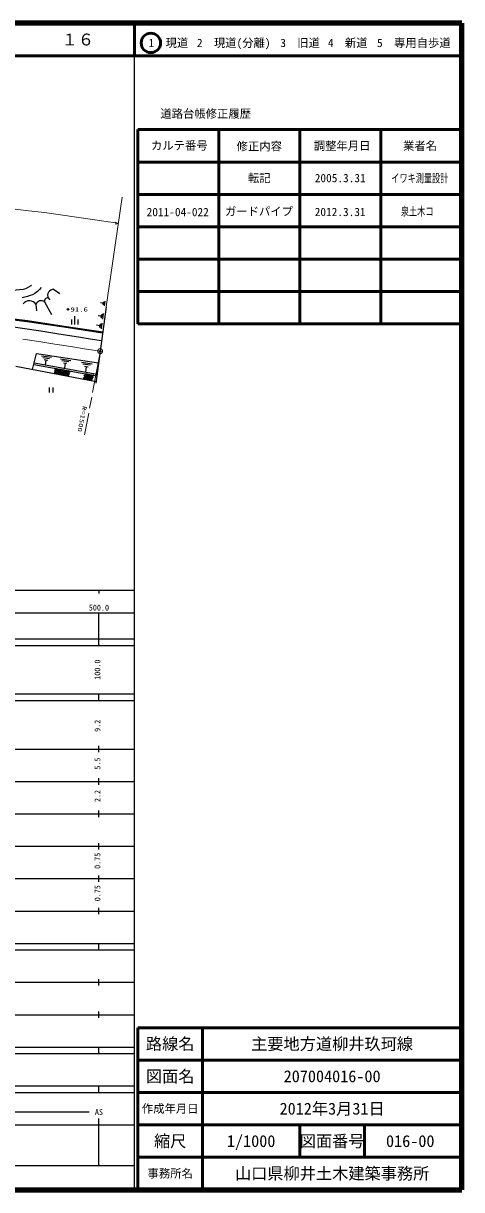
# Model space of a CAD drawing. Units: millimetres, scale not verified. Extents: x 40000 to 680000, y 20000 to 380000.
# Drawn here: x 544652 to 680000, y 20000 to 380000 of the extents above; entities that cross this region are included whole.
import ezdxf
from ezdxf.enums import TextEntityAlignment as Align

# ---------------------------------------------------------------- set-up
doc = ezdxf.new("R2010")
doc.units = ezdxf.units.MM
doc.header["$LTSCALE"] = 1000
doc.header["$PDMODE"] = 32
doc.header["$PDSIZE"] = 500
doc.linetypes.add('CHAIN', pattern=[18.5, 12, -1.5, 3.5, -1.5])
for name, color, linetype, lineweight in [('M-BGD', 7, 'Continuous', 25), ('M-BMK', 2, 'CHAIN', 13), ('M-STR-HTXT', 7, 'Continuous', 13), ('M-TTL', 2, 'Continuous', 140), ('M-TTL-BAND', 7, 'Continuous', 25), ('M-TTL-FRAM', 2, 'Continuous', 50), ('M-TTL-LINE', 7, 'Continuous', 50)]:
    doc.layers.add(name, color=color, linetype=linetype, lineweight=lineweight)
doc.layers.add('M-OTRS', color=6, linetype='Continuous')
doc.layers.add('M-TTL-TXT', color=7, linetype='Continuous')
doc.styles.add('ＭＳ ゴシック', font='')
doc.styles.get('ＭＳ ゴシック').set_extended_font_data('MS Gothic')

# ---------------------------------------------------------------- blocks, each defined once
blk = doc.blocks.new('BUHIN1')
at = {"layer": 'M-BMK'}
for radius in [746, 22.5]:
    blk.add_circle((0, 0), radius, dxfattribs=at)
blk = doc.blocks.new('BUHIN15')
at = {"layer": 'M-BGD'}
blk.add_circle((0, 0), 249, dxfattribs=at)
blk = doc.blocks.new('BUHIN16')
at = {"layer": 'M-BGD'}
for p, q in [((-578, 750), (-578, -750)), ((574, -750), (574, 750))]:
    blk.add_line(p, q, dxfattribs=at)
blk = doc.blocks.new('BUHIN17')
at = {"layer": 'M-BGD'}
for p, q in [((-1000, 256), (-1000, -1244)), ((0, 1250), (0, -1250)), ((1000, 256), (1000, -1244))]:
    blk.add_line(p, q, dxfattribs=at)

msp = doc.modelspace()

# ---------------------------------------------------------------- linework, layer by layer
at = {"layer": 'M-BGD'}
for p, q in [((552285, 295238), (552857, 294628)), ((553995, 297924), (555905, 296581)), ((548560, 293285), (548714, 291268)), ((551186, 294017), (553325, 290172)), ((570226, 292496), (567057, 268935)), ((569243, 293604), (568469, 293703)), ((569276, 293864), (569210, 293344)), ((569412, 293064), (569543, 294087)), ((569821, 294282), (569632, 292802)), ((545846, 287842), (531201, 289731)), ((531253, 290128), (545901, 288238)), ((545901, 288238), (557257, 286572)), ((568645, 289637), (567768, 289749)), ((568683, 289932), (568608, 289342)), ((568837, 289026), (568985, 290185)), ((569301, 290406), (569086, 288728)), ((557199, 286176), (545846, 287842)), ((569138, 284405), (557199, 286176)), ((557257, 286572), (569197, 284801)), ((568198, 286677), (567270, 286796)), ((568238, 286990), (568158, 286365)), ((568401, 286030), (568558, 287257)), ((568892, 287491), (568665, 285715)), ((547511, 273178), (548765, 278061)), ((548765, 278061), (567894, 275159)), ((550279, 277369), (553329, 276907)), ((542348, 274169), (567121, 269413)), ((547894, 274668), (567365, 271226)), ((548024, 275175), (567432, 271724)), ((552776, 276465), (550669, 276785)), ((551116, 276223), (552189, 276061)), ((551653, 276142), (551411, 274548)), ((556150, 276437), (559298, 275959)), ((558728, 275503), (556552, 275833)), ((557015, 275254), (558122, 275086)), ((557568, 275170), (557319, 273524)), ((562583, 275445), (565928, 274938)), ((565322, 274454), (563011, 274804)), ((563502, 274188), (564678, 274010)), ((564090, 274099), (563825, 272351)), ((555845, 273262), (554202, 272113)), ((554203, 272119), (554386, 271858)), ((555149, 273385), (554327, 272811)), ((554328, 272814), (555091, 271723)), ((554452, 273508), (555796, 271587)), ((556541, 273139), (554640, 271809)), ((555149, 273385), (556501, 271452)), ((557237, 273016), (555325, 271678)), ((555845, 273262), (557206, 271317)), ((557934, 272893), (556009, 271546)), ((556541, 273139), (557911, 271181)), ((558630, 272770), (556693, 271415)), ((557237, 273016), (558595, 271076)), ((559028, 272438), (557378, 271284)), ((557934, 272893), (558786, 271675)), ((558779, 271653), (558062, 271152)), ((558630, 272770), (558976, 272275)), ((564990, 271646), (563164, 270368)), ((563244, 270652), (563644, 270081)), ((564294, 271769), (563381, 271130)), ((563421, 271272), (564349, 269945)), ((563597, 271892), (565054, 269810)), ((565686, 271522), (563629, 270083)), ((564294, 271769), (565759, 269675)), ((566383, 271399), (564314, 269952)), ((564990, 271646), (566039, 270146)), ((566236, 270687), (564998, 269821)), ((565686, 271522), (566248, 270720)), ((566383, 271399), (566457, 271293)), ((565938, 269868), (565683, 269689))]:
    msp.add_line(p, q, dxfattribs=at)
for points in [[(528744, 297783), (531620, 297586), (534501, 297449), (536267, 297421), (538028, 297454), (541313, 297671), (544639, 297952), (545155, 298080), (545663, 298269), (546355, 298622), (547037, 299039), (547105, 299082), (547182, 299131)], [(550213, 298473), (549662, 297830), (549066, 297228), (548641, 296886), (548171, 296587), (547480, 296239), (546756, 295942), (545950, 295673), (545119, 295461), (544274, 295310)], [(540171, 286535), (545120, 285828), (550053, 285081), (554992, 284304), (558340, 283767), (561686, 283226)], [(561686, 283226), (565256, 282640), (568828, 282105)]]:
    msp.add_lwpolyline(points, dxfattribs=at)
for centre, radius, start, end in [((552193, 294215), 1027, 84.8697, 191.12989), ((554147, 295940), 1990, 94.38572, 200.64592), ((546537, 291911), 2445, 34.17314, 140.43333), ((550147, 292666), 1704, 52.44972, 158.70991)]:
    msp.add_arc(centre, radius, start, end, dxfattribs=at)
at = {"layer": 'M-BMK'}
msp.add_line((568263, 277898), (563589, 252936), dxfattribs=at)
msp.add_lwpolyline([(544472, 282502), (549404, 281768), (554344, 281013), (559272, 280244), (564208, 279462), (566291, 279130), (568383, 278796)], dxfattribs=at)
at = {"layer": 'M-OTRS'}
msp.add_point((568425, 278745), dxfattribs=at)
at = {"layer": 'M-STR-HTXT'}
msp.add_line((575220, 326330), (570226, 292496), dxfattribs=at)
for points in [[(541282, 322734), (546239, 322166), (551201, 321562), (556148, 320916), (561098, 320220), (566033, 319485), (570974, 318723), (572496, 318486), (574027, 318247)], [(573053, 318613), (574027, 318247), (573008, 318043)]]:
    msp.add_lwpolyline(points, dxfattribs=at)
at = {"layer": 'M-TTL'}
for p, q in [((680000, 380000), (40000, 380000)), ((680000, 20000), (680000, 380000)), ((40000, 20000), (680000, 20000))]:
    msp.add_line(p, q, dxfattribs=at)
at = {"layer": 'M-TTL-BAND'}
for p, q in [((579000, 20000), (579000, 370000)), ((40000, 205000), (579000, 205000)), ((568000, 205000), (568000, 204000)), ((68000, 198000), (579000, 198000)), ((568000, 188000), (568000, 198000)), ((40000, 190000), (579000, 190000)), ((40000, 188000), (579000, 188000)), ((40000, 173000), (579000, 173000)), ((568000, 171000), (568000, 173000)), ((40000, 171000), (579000, 171000)), ((40000, 156000), (579000, 156000)), ((568000, 155000), (568000, 157000)), ((46000, 146000), (579000, 146000)), ((568000, 145000), (568000, 147000)), ((568000, 135000), (568000, 137000)), ((52000, 136000), (579000, 136000)), ((46000, 126000), (579000, 126000)), ((568000, 125000), (568000, 127000)), ((52000, 116000), (579000, 116000)), ((568000, 115000), (568000, 117000)), ((46000, 106000), (579000, 106000)), ((568000, 105000), (568000, 107000)), ((40000, 96000), (579000, 96000)), ((40000, 94000), (579000, 94000)), ((568000, 94000), (568000, 96000)), ((49000, 84000), (579000, 84000)), ((568000, 83000), (568000, 85000)), ((40000, 74000), (579000, 74000)), ((568000, 73000), (568000, 75000)), ((40000, 64000), (579000, 64000)), ((40000, 62000), (579000, 62000)), ((568000, 62000), (568000, 64000)), ((40000, 52000), (579000, 52000)), ((568000, 50000), (568000, 52000)), ((40000, 50000), (579000, 50000)), ((71000, 44000), (565000, 44000)), ((40000, 40000), (579000, 40000)), ((568000, 27500), (568000, 42000)), ((68000, 27500), (579000, 27500))]:
    msp.add_line(p, q, dxfattribs=at)
at = {"layer": 'M-TTL-FRAM'}
for p, q in [((580000, 347197), (580000, 287197)), ((580000, 347197), (680000, 347197)), ((580000, 287197), (680000, 287197)), ((680000, 70000), (580000, 70000)), ((580000, 70000), (580000, 20000))]:
    msp.add_line(p, q, dxfattribs=at)
at = {"layer": 'M-TTL-LINE'}
for p, q in [((579000, 380000), (579000, 370000)), ((40000, 370000), (680000, 370000)), ((605000, 347197), (605000, 287197)), ((630000, 347197), (630000, 287197)), ((655000, 347197), (655000, 287197)), ((580000, 337197), (680000, 337197)), ((580000, 327197), (680000, 327197)), ((580000, 317197), (680000, 317197)), ((580000, 307197), (680000, 307197)), ((580000, 297197), (680000, 297197)), ((600000, 70000), (600000, 20000)), ((680000, 60000), (580000, 60000)), ((680000, 50000), (580000, 50000)), ((680000, 40000), (580000, 40000)), ((630000, 40000), (630000, 30000)), ((650000, 40000), (650000, 30000)), ((680000, 30000), (580000, 30000))]:
    msp.add_line(p, q, dxfattribs=at)
msp.add_circle((584031, 373958), 3000, dxfattribs=at)

# ---------------------------------------------------------------- block references
at = {"rotation": 359.98701}
for name, p in [('BUHIN15', (558422, 291752)), ('BUHIN17', (560499, 288318)), ('BUHIN1', (568383, 278796)), ('BUHIN16', (553252, 266819))]:
    msp.add_blockref(name, p, dxfattribs=at)

# ---------------------------------------------------------------- texts
at = {"layer": 'M-BGD', "style": 'ＭＳ ゴシック', "width": 1.5}
msp.add_text('91.6', height=1320, rotation=359.987, dxfattribs=at).set_placement((559203, 290623), align=Align.BOTTOM_LEFT)
at = {"layer": 'M-BMK', "style": 'ＭＳ ゴシック', "width": 1.5}
msp.add_text('R=1500', height=1320, rotation=258.287, dxfattribs=at).set_placement((562627, 262060), align=Align.BOTTOM_LEFT)
at = {"layer": 'M-TTL-BAND', "style": 'ＭＳ ゴシック'}
for s, p in [('500.0', (568000, 198195)), ('AS', (568000, 42500))]:
    msp.add_text(s, height=1833, dxfattribs=at).set_placement(p, align=Align.BOTTOM_CENTER)
for s, p in [('100.0', (569000, 180500)), ('9.2', (569000, 163174)), ('5.5', (569000, 151500)), ('2.2', (569000, 141500)), ('0.75', (569000, 121500)), ('0.75', (569000, 111500))]:
    msp.add_text(s, height=1833, rotation=90, dxfattribs=at).set_placement(p, align=Align.BOTTOM_CENTER)
at = {"layer": 'M-TTL-TXT', "style": 'ＭＳ ゴシック'}
for s, height, p in [('１６', 3666, (561497, 375000)), ('1\u3000現道', 2566, (589448, 373958)), ('2\u3000現道(分離)', 2566, (609619, 373958)), ('3\u3000旧道', 2566, (630121, 373958)), ('4\u3000新道', 2566, (644824, 373958)), ('5\u3000専用自歩道', 2566, (665228, 373958)), ('道路台帳修正履歴', 2566, (600968, 352113)), ('カルテ番号', 2566, (592839, 342277)), ('修正内容', 2566, (617509, 342023)), ('調整年月日', 2566, (643089, 342197)), ('業者名', 2566, (667134, 342197)), ('転記', 2566, (617500, 332245)), ('2005.3.31', 2566, (642500, 332245)), ('2011-04-022', 2566, (592325, 321750)), ('ガードパイプ', 2566, (617421, 321941)), ('2012.3.31', 2566, (642484, 321781)), ('路線名', 3666, (590000, 65000)), ('路線名', 3666, (590000, 65000)), ('主要地方道柳井玖珂線', 3666, (640000, 65000)), ('図面名', 3666, (590000, 55000)), ('図面名', 3666, (590000, 55000)), ('207004016-00', 3666, (640000, 55000)), ('2012年3月31日', 3666, (640000, 45000)), ('作成年月日', 2566, (590000, 45000)), ('作成年月日', 2566, (590000, 45000)), ('縮尺', 3666, (590000, 35000)), ('縮尺', 3666, (590000, 35000)), ('1/1000', 3666, (615000, 35000)), ('図面番号', 3666, (640000, 35000)), ('図面番号', 3666, (640000, 35000)), ('016-00', 3666, (664125, 35000)), ('事務所名', 2566, (590000, 25000)), ('事務所名', 2566, (590000, 25000)), ('山口県柳井土木建築事務所', 3666, (640000, 25000))]:
    msp.add_text(s, height=height, dxfattribs=at).set_placement(p, align=Align.MIDDLE_CENTER)
at = {"layer": 'M-TTL-TXT', "style": 'ＭＳ ゴシック', "width": 0.7}
for s, p in [('イワキ測量設計', (667077, 332189)), ('泉土木コ', (666271, 321941))]:
    msp.add_text(s, height=2566, dxfattribs=at).set_placement(p, align=Align.MIDDLE_CENTER)

doc.saveas('drawing.dxf')
